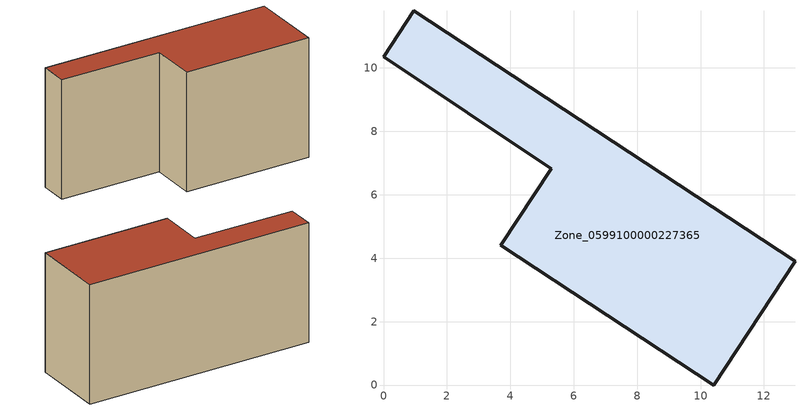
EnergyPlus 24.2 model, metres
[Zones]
Zone_0599100000227365
 floor ground (C_G): 5.29,6.82 0,10.35 0.95,11.8 12.98,3.9 10.41,0 3.7,4.41 z0
 wall outside (C_F): 12.98,3.9 0.95,11.8 0,10.35 5.29,6.82 3.7,4.41 10.41,0 12.98,3.9 z0:7.44
 roof outside (C_R): 10.41,0 12.98,3.9 0.95,11.8 0,10.35 5.29,6.82 3.7,4.41 z7.44
[BUILDING]
Pand.0599100000227365: North Axis=0; Terrain=City; Loads Convergence Tolerance Value=0.04; Temperature Convergence Tolerance Value=0.4; Solar Distribution=FullExterior; Maximum Number of Warmup Days=25; Minimum Number of Warmup Days=1
[Site:Location]
Rotterdam.The.Hague.AP_ZH_NLD Design_Conditions: Latitude=51.96; Longitude=4.45; Time Zone=1; Elevation=-4.5
[SITE:GROUNDTEMPERATURE:BUILDINGSURFACE]
18, 18, 18, 18, 18, 18, 18, 18, 18, 18, 18, 18
[MATERIAL] Thermal Absorptance=0.9; Solar Absorptance=0.7; Visible Absorptance=0.7
Name | Roughness | Thickness | Conductivity | Density | Specific Heat
G.TI.1946 | MediumSmooth | 0.15 | 1 | 540 | 1210
F.TI.1946 | Rough | 0.3 | 0.857143 | 1920 | 840
R.TI.1946 | MediumRough | 0.2 | 0.1 | 1500 | 1000
[CONSTRUCTION]
C_G: G.TI.1946
C_F: F.TI.1946
C_R: R.TI.1946
[ZONE]
Zone_0599100000227365: Type=1; Multiplier=1; Ceiling Height=Autocalculate; Volume=Autocalculate; Floor Area=autocalculate; Part of Total Floor Area=Yes
[ZONEINFILTRATION:DESIGNFLOWRATE]
Infil_Zone_0599100000227365: Zone or ZoneList or Space or SpaceList=Zone_0599100000227365; Schedule=AlwaysOn; Design Flow Rate Calculation Method=Flow/Area; Flow Rate per Floor Area=0.003; Constant Term Coefficient=1; Temperature Term Coefficient=0; Velocity Term Coefficient=0; Velocity Squared Term Coefficient=0
[HVACTEMPLATE:ZONE:IDEALLOADSAIRSYSTEM]
Zone_0599100000227365: Maximum Heating Supply Air Temperature=50; Minimum Cooling Supply Air Temperature=13; Maximum Heating Supply Air Humidity Ratio=0.0156; Minimum Cooling Supply Air Humidity Ratio=0.0077; Heating Limit=NoLimit; Cooling Limit=NoLimit; Dehumidification Control Type=ConstantSensibleHeatRatio; Cooling Sensible Heat Ratio=0.7; Dehumidification Setpoint=60; Humidification Control Type=None; Humidification Setpoint=30; Outdoor Air Method=None; Outdoor Air Flow Rate per Person=0.00944; Outdoor Air Flow Rate per Zone Floor Area=0; Outdoor Air Flow Rate per Zone=0; Demand Controlled Ventilation Type=None; Outdoor Air Economizer Type=NoEconomizer; Heat Recovery Type=None; Sensible Heat Recovery Effectiveness=0.7; Latent Heat Recovery Effectiveness=0.65
[ZONECONTROL:THERMOSTAT]
ThermostatControl_Zone_0599100000227365: Zone or ZoneList=Zone_0599100000227365; Control Type Schedule=DualSetpointControlType; Control 1=Thermostat_Zone_0599100000227365; Temperature Difference Between Cutout And Setpoint=0
[THERMOSTATSETPOINT:DUALSETPOINT]
Thermostat_Zone_0599100000227365: Heating Setpoint Temperature Schedule=HeatingSetpoint_Zone_0599100000227365; Cooling Setpoint Temperature Schedule=CoolingSetpoint_Zone_0599100000227365
[SCHEDULE:COMPACT]
HeatingSetpoint_Zone_0599100000227365: Through: 12/31, For: AllDays, Until: 24:00, 21
CoolingSetpoint_Zone_0599100000227365: Through: 12/31, For: AllDays, Until: 24:00, 24
DualSetpointControlType: Through: 12/31, For: AllDays, Until: 24:00, 4
AlwaysOn: Through: 12/31, For: AllDays, Until: 24:00, 1
